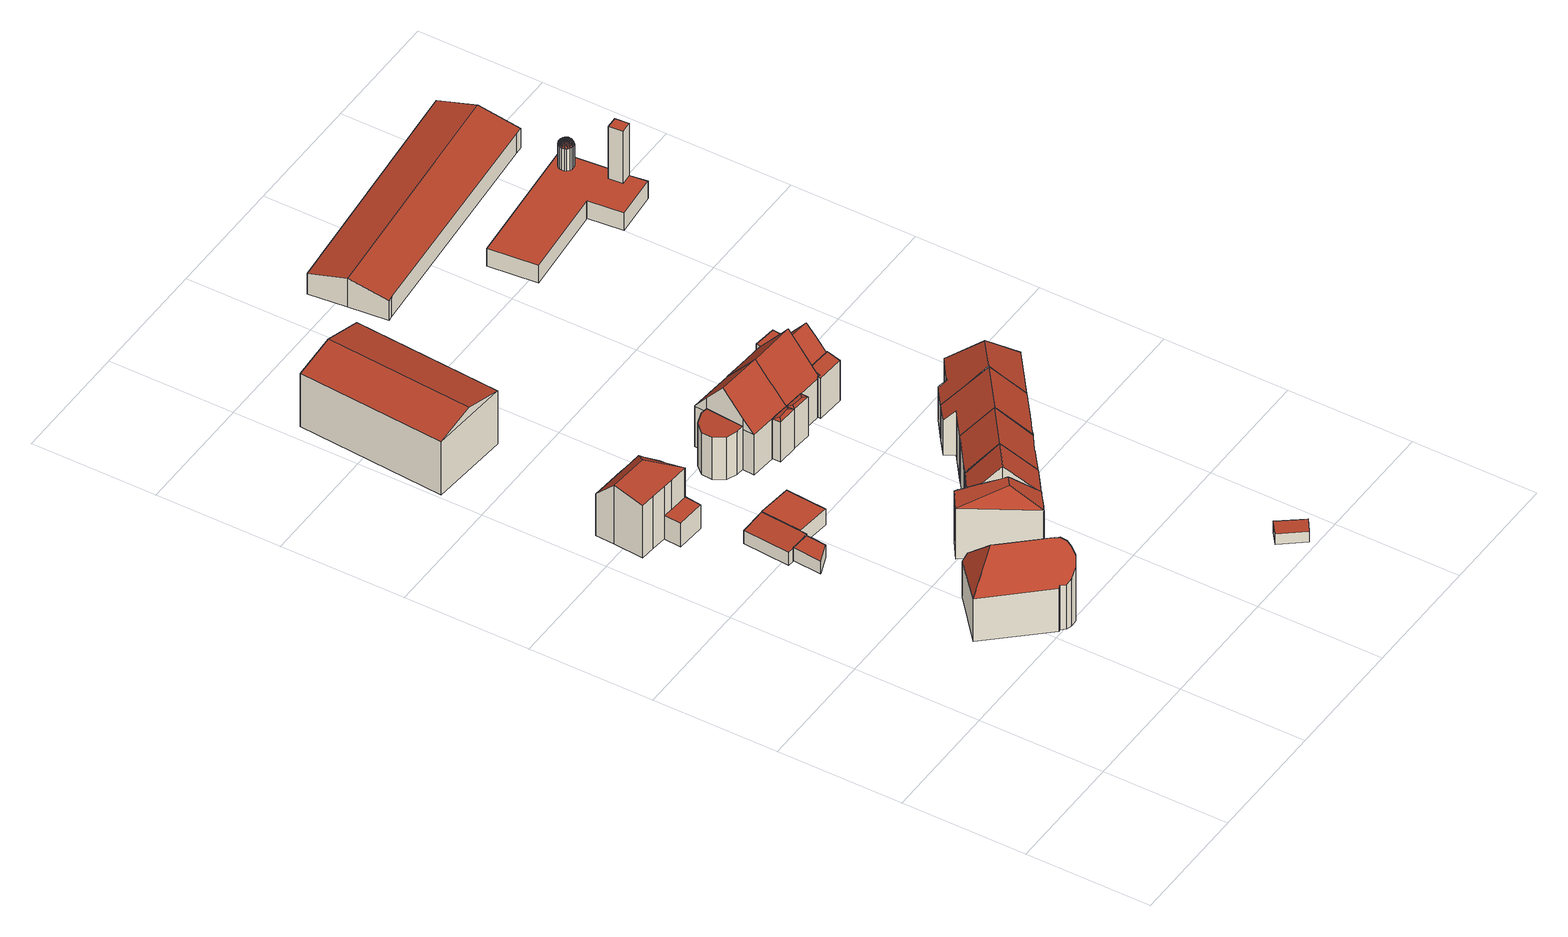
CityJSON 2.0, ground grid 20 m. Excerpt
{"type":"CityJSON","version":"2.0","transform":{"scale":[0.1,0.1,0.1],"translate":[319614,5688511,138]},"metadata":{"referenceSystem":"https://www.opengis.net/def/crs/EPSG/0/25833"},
"CityObjects":{
"building1":{"type":"Building","attributes":{"Dachtyp_tdc":"tdcFreeFormRoof","Gemeindeschluessel":14713000,"Dachneigung":47.95,"QualitaetDacherkennung":48,"Geometrietyp2DReferenz":"3000","function":"31001_9998","roofType":"5000","measuredHeight":13.02},"geometry":[{"type":"MultiSurface","lod":"2","boundaries":[[[0,1,2,3]],[[1,4,5,2]],[[4,6,7,5]],[[6,8,9,7]],[[8,10,11,9]],[[10,12,13,11]],[[12,14,15,13]],[[14,16,17,15]],[[16,18,19,17]],[[18,20,21,19]],[[20,22,23,21]],[[22,24,25,23]],[[24,26,27,25]],[[26,28,29,27]],[[28,30,31,29]],[[30,32,33,31]],[[32,34,35,33]],[[34,36,37,35]],[[36,38,39,37]],[[38,40,41,39]],[[40,42,43,41]],[[42,0,3,43]],[[44,45,24,22]],[[1,44,22,20,18,16,14,12,10,8,6,4]],[[40,38,36,34,32,30,28,26,45,44,1,0,42]],[[26,24,45]],[[3,2,5,7,9,11,13,15,17,19,21,23,25,27,29,31,33,35,37,39,41,43]]],"semantics":{"surfaces":[{"type":"WallSurface"},{"type":"RoofSurface"},{"type":"GroundSurface"}],"values":[0,0,0,0,0,0,0,0,0,0,0,0,0,0,0,0,0,0,0,0,0,0,1,1,1,0,2]}}]},
"building2":{"type":"Building","attributes":{"Dachtyp_tdc":"tdcPolyFlatRoof","Gemeindeschluessel":14713000,"Dachneigung":0,"QualitaetDacherkennung":87,"Geometrietyp2DReferenz":"3000","function":"31001_9998","roofType":"1000","measuredHeight":2.32},"geometry":[{"type":"MultiSurface","lod":"2","boundaries":[[[46,47,48,49]],[[47,50,51,48]],[[50,52,53,51]],[[52,54,55,53]],[[54,46,49,55]],[[54,52,50,47,46]],[[49,48,51,53,55]]],"semantics":{"surfaces":[{"type":"WallSurface"},{"type":"RoofSurface"},{"type":"GroundSurface"}],"values":[0,0,0,0,0,1,2]}}]},
"building3":{"type":"Building","attributes":{"Dachtyp_tdc":"tdcHipAndGableRoof","Gemeindeschluessel":14713000,"Dachneigung":13.49,"QualitaetDacherkennung":42,"Geometrietyp2DReferenz":"3000","function":"31001_9998","roofType":"5000","measuredHeight":10.74},"geometry":[{"type":"MultiSurface","lod":"2","boundaries":[[[56,57,58,59]],[[57,60,61,58]],[[60,62,63,61]],[[62,64,65,63]],[[64,66,67,65]],[[66,68,69,67]],[[68,70,71,69]],[[70,72,73,71]],[[72,74,75,73]],[[74,76,77,75]],[[76,78,79,77]],[[78,80,81,79]],[[80,82,83,81]],[[82,84,85,83]],[[84,56,59,85]],[[80,78,76,74,72,86]],[[72,70,68,66,64,62,86]],[[62,60,57,56,84,82,80,86]],[[59,58,61,63,65,67,69,71,73,75,77,79,81,83,85]]],"semantics":{"surfaces":[{"type":"WallSurface"},{"type":"RoofSurface"},{"type":"GroundSurface"}],"values":[0,0,0,0,0,0,0,0,0,0,0,0,0,0,0,1,1,1,2]}}]},
"building4":{"type":"Building","attributes":{"Dachtyp_tdc":"tdcPolyFlatRoof","Gemeindeschluessel":14713000,"Dachneigung":0,"QualitaetDacherkennung":57,"Geometrietyp2DReferenz":"3000","function":"31001_9998","roofType":"1000","measuredHeight":4.24},"geometry":[{"type":"MultiSurface","lod":"2","boundaries":[[[87,88,59,89]],[[88,90,85,59]],[[90,91,83,85]],[[91,92,81,83]],[[92,93,94,81]],[[93,87,89,94]],[[93,92,91,90,88,87]],[[89,59,85,83,81,94]]],"semantics":{"surfaces":[{"type":"WallSurface"},{"type":"RoofSurface"},{"type":"GroundSurface"}],"values":[0,0,0,0,0,0,1,2]}}]},
"building5":{"type":"Building","attributes":{"Dachtyp_tdc":"tdcPolyFlatRoof","Gemeindeschluessel":14713000,"Dachneigung":6.95,"QualitaetDacherkennung":88,"Geometrietyp2DReferenz":"3000","function":"31001_9998","roofType":"2100","measuredHeight":2.72},"geometry":[{"type":"MultiSurface","lod":"2","boundaries":[[[95,96,97,98]],[[96,99,100,97]],[[99,101,102,100]],[[101,103,104,102]],[[103,105,106,104]],[[105,107,108,106]],[[107,95,98,108]],[[107,105,103,101,99,96,95]],[[98,97,100,102,104,106,108]]],"semantics":{"surfaces":[{"type":"WallSurface"},{"type":"RoofSurface"},{"type":"GroundSurface"}],"values":[0,0,0,0,0,0,0,1,2]}}]},
"building6":{"type":"Building","attributes":{"Dachtyp_tdc":"tdcPolyFlatRoof","Gemeindeschluessel":14713000,"Dachneigung":0,"QualitaetDacherkennung":88,"Geometrietyp2DReferenz":"3000","function":"31001_9998","roofType":"1000","measuredHeight":2.84},"geometry":[{"type":"MultiSurface","lod":"2","boundaries":[[[109,110,111,112]],[[110,113,102,111]],[[113,114,100,102]],[[114,109,112,100]],[[114,113,110,109]],[[112,111,102,100]]],"semantics":{"surfaces":[{"type":"WallSurface"},{"type":"RoofSurface"},{"type":"GroundSurface"}],"values":[0,0,0,0,1,2]}}]},
"building7":{"type":"Building","attributes":{"Dachtyp_tdc":"tdcPolyFlatRoof","Gemeindeschluessel":14713000,"Dachneigung":4.91,"QualitaetDacherkennung":74,"Geometrietyp2DReferenz":"3000","function":"31001_9998","roofType":"2100","measuredHeight":3.68},"geometry":[{"type":"MultiSurface","lod":"2","boundaries":[[[115,116,75,77]],[[116,117,118,75]],[[117,119,120,118]],[[119,121,122,120]],[[121,115,77,122]],[[121,119,117,116,115]],[[77,75,118,120,122]]],"semantics":{"surfaces":[{"type":"WallSurface"},{"type":"RoofSurface"},{"type":"GroundSurface"}],"values":[0,0,0,0,0,1,2]}}]},
"building8":{"type":"Building","attributes":{"Dachtyp_tdc":"tdcGableRoof","Gemeindeschluessel":14713000,"Dachneigung":14.44,"QualitaetDacherkennung":92,"Geometrietyp2DReferenz":"3000","function":"31001_2000","roofType":"3100","measuredHeight":11.31},"geometry":[{"type":"MultiSurface","lod":"2","boundaries":[[[123,124,125,126]],[[124,127,128,125]],[[127,129,130,128]],[[129,123,126,130]],[[127,124,131]],[[123,129,132]],[[124,123,132,131]],[[129,127,131,132]],[[126,125,128,130]]],"semantics":{"surfaces":[{"type":"WallSurface"},{"type":"RoofSurface"},{"type":"GroundSurface"}],"values":[0,0,0,0,0,0,1,1,2]}}]},
"building9":{"type":"Building","attributes":{"Gemeindeschluessel":14713000,"Geometrietyp2DReferenz":"3000","function":"31001_9998","roofType":"9999"},"children":["building9-1","building9-2"]},
"building9-1":{"type":"BuildingPart","attributes":{"Dachtyp_tdc":"tdcGableRoof","Dachneigung":45.3,"QualitaetDacherkennung":67,"Geometrietyp2DReferenz":"3000","roofType":"3100","measuredHeight":12.94},"parents":["building9"],"geometry":[{"type":"MultiSurface","lod":"2","boundaries":[[[133,134,135,136]],[[134,137,138,135]],[[137,139,140,138]],[[139,141,142,140]],[[141,143,144,142]],[[143,145,146,144]],[[139,137,134,133,147,148]],[[148,149,145,143,141,139]],[[146,150,151,136,135,138,140,142,144]],[[152,153,149,148]],[[151,150,153,152]],[[150,146,145,149,153]],[[147,152,148]],[[151,152,147,133,136]]],"semantics":{"surfaces":[{"type":"WallSurface"},{"type":"RoofSurface"},{"type":"GroundSurface"},{"type":"ClosureSurface"}],"values":[0,0,0,0,0,0,1,1,2,0,3,3,0,3]}}]},
"building9-2":{"type":"BuildingPart","attributes":{"Dachtyp_tdc":"tdcHipAndGableRoof","Dachneigung":12.98,"QualitaetDacherkennung":28,"Geometrietyp2DReferenz":"3000","roofType":"5000","measuredHeight":10.92},"parents":["building9"],"geometry":[{"type":"MultiSurface","lod":"2","boundaries":[[[154,155,136,156]],[[155,133,136]],[[157,158,159,146,145]],[[158,160,161,159]],[[160,162,163,161]],[[162,164,165,163]],[[164,166,167,165]],[[166,168,169,167]],[[168,170,171,169]],[[170,172,173,171]],[[172,154,156,173]],[[168,166,174]],[[166,164,162,160,158,157,149,153,174]],[[153,152,147,155,154,172,170,168,174]],[[156,136,151,150,146,159,161,163,165,167,169,171,173]],[[147,133,155]],[[150,151,152,153]],[[151,136,133,147,152]],[[157,145,149]],[[150,153,149,145,146]]],"semantics":{"surfaces":[{"type":"WallSurface"},{"type":"RoofSurface"},{"type":"GroundSurface"},{"type":"ClosureSurface"}],"values":[0,0,0,0,0,0,0,0,0,0,0,1,1,1,2,0,3,3,0,3]}}]},
"building10":{"type":"Building","attributes":{"Dachtyp_tdc":"tdcPolyFlatRoof","Gemeindeschluessel":14713000,"Dachneigung":4.68,"QualitaetDacherkennung":66,"Geometrietyp2DReferenz":"3000","function":"31001_9998","roofType":"2100","measuredHeight":7.88},"geometry":[{"type":"MultiSurface","lod":"2","boundaries":[[[175,176,177,178]],[[176,179,180,177]],[[179,181,182,180]],[[181,183,184,182]],[[183,185,186,184]],[[185,187,188,186]],[[187,189,190,188]],[[189,175,178,190]],[[189,187,185,183,181,179,176,175]],[[178,177,180,182,184,186,188,190]]],"semantics":{"surfaces":[{"type":"WallSurface"},{"type":"RoofSurface"},{"type":"GroundSurface"}],"values":[0,0,0,0,0,0,0,0,1,2]}}]},
"building11":{"type":"Building","attributes":{"Dachtyp_tdc":"tdcFreeFormRoof","Gemeindeschluessel":14713000,"Dachneigung":46.26,"QualitaetDacherkennung":69,"Geometrietyp2DReferenz":"3000","function":"31001_9998","roofType":"5000","measuredHeight":12.77},"geometry":[{"type":"MultiSurface","lod":"2","boundaries":[[[191,192,193,194]],[[192,195,196,193]],[[195,197,198,196]],[[197,199,200,198]],[[199,201,202,200]],[[201,203,204,202]],[[203,205,206,204]],[[205,207,208,206]],[[207,209,210,208]],[[209,211,212,210]],[[211,191,194,212]],[[209,207,205,203,201,199,197,213,139]],[[214,215,216,139,213,217]],[[192,214,217,195]],[[195,217,213,197]],[[209,139,216,211]],[[211,216,215,191]],[[191,215,214,192]],[[194,193,196,198,200,202,204,206,208,210,212]]],"semantics":{"surfaces":[{"type":"WallSurface"},{"type":"RoofSurface"},{"type":"GroundSurface"}],"values":[0,0,0,0,0,0,0,0,0,0,0,1,1,0,0,0,0,0,2]}}]},
"building12":{"type":"Building","attributes":{"Dachtyp_tdc":"tdcFreeFormRoof","Gemeindeschluessel":14713000,"Dachneigung":20.67,"QualitaetDacherkennung":20,"Geometrietyp2DReferenz":"3000","function":"31001_9998","roofType":"5000","measuredHeight":7.38},"geometry":[{"type":"MultiSurface","lod":"2","boundaries":[[[218,219,220,221]],[[219,222,223,220]],[[222,224,225,223]],[[224,226,227,225]],[[226,218,221,227]],[[224,222,228,229,226]],[[228,222,219]],[[229,228,219,218]],[[229,218,226]],[[221,220,223,225,227]]],"semantics":{"surfaces":[{"type":"WallSurface"},{"type":"RoofSurface"},{"type":"GroundSurface"}],"values":[0,0,0,0,0,1,1,1,1,2]}}]},
"building13":{"type":"Building","attributes":{"Dachtyp_tdc":"tdcGableRoof","Gemeindeschluessel":14713000,"Dachneigung":48.47,"QualitaetDacherkennung":87,"Geometrietyp2DReferenz":"3000","function":"31001_9998","roofType":"3100","measuredHeight":13.13},"geometry":[{"type":"MultiSurface","lod":"2","boundaries":[[[224,222,230,231]],[[222,232,233,230]],[[232,234,190,233]],[[234,235,188,190]],[[235,236,237,188]],[[236,238,239,237]],[[238,240,241,239]],[[240,226,242,241]],[[226,224,231,242]],[[222,224,226,243,244,245,232]],[[246,247,248,244,243,249]],[[238,246,249,240]],[[240,249,243,226]],[[234,245,244,248,235]],[[235,248,247,236]],[[236,247,246,238]],[[232,245,234]],[[231,230,233,190,188,237,239,241,242]]],"semantics":{"surfaces":[{"type":"WallSurface"},{"type":"RoofSurface"},{"type":"GroundSurface"}],"values":[0,0,0,0,0,0,0,0,0,1,1,0,0,0,0,0,0,2]}}]},
"building14":{"type":"Building","attributes":{"Dachtyp_tdc":"tdcPolyFlatRoof","Gemeindeschluessel":14713000,"Dachneigung":4.25,"QualitaetDacherkennung":53,"Geometrietyp2DReferenz":"3000","function":"31001_9998","roofType":"2100","measuredHeight":2.08},"geometry":[{"type":"MultiSurface","lod":"2","boundaries":[[[250,251,252,253]],[[251,254,255,252]],[[254,256,257,255]],[[256,250,253,257]],[[256,254,251,250]],[[253,252,255,257]]],"semantics":{"surfaces":[{"type":"WallSurface"},{"type":"RoofSurface"},{"type":"GroundSurface"}],"values":[0,0,0,0,1,2]}}]},
"building15":{"type":"Building","attributes":{"Dachtyp_tdc":"tdcFreeFormRoof","Gemeindeschluessel":14713000,"Dachneigung":12.24,"QualitaetDacherkennung":27,"Geometrietyp2DReferenz":"3000","function":"31001_9998","roofType":"5000","measuredHeight":7.29},"geometry":[{"type":"MultiSurface","lod":"2","boundaries":[[[218,226,258,259]],[[226,260,261,258]],[[260,262,263,261]],[[262,218,259,263]],[[264,262,260]],[[265,264,260,226]],[[265,226,218]],[[264,265,218,262]],[[259,258,261,263]]],"semantics":{"surfaces":[{"type":"WallSurface"},{"type":"RoofSurface"},{"type":"GroundSurface"}],"values":[0,0,0,0,1,1,1,1,2]}}]},
"building16":{"type":"Building","attributes":{"Dachtyp_tdc":"tdcFreeFormRoof","Gemeindeschluessel":14713000,"Dachneigung":43.97,"QualitaetDacherkennung":68,"Geometrietyp2DReferenz":"3000","function":"31001_9998","roofType":"5000","measuredHeight":12.69},"geometry":[{"type":"MultiSurface","lod":"2","boundaries":[[[266,267,268,269]],[[267,270,271,268]],[[270,272,273,271]],[[272,274,275,273]],[[274,276,277,275]],[[276,278,279,277]],[[278,280,281,279]],[[280,282,283,281]],[[282,284,285,283]],[[284,286,198,285]],[[286,217,196,198]],[[217,287,288,196]],[[287,266,269,288]],[[278,276,274,272,289,290,286,284,282,280]],[[270,267,266,287,217,290,289]],[[217,286,290]],[[272,270,289]],[[269,268,271,273,275,277,279,281,283,285,198,196,288]]],"semantics":{"surfaces":[{"type":"WallSurface"},{"type":"RoofSurface"},{"type":"GroundSurface"}],"values":[0,0,0,0,0,0,0,0,0,0,0,0,0,1,1,0,0,2]}}]},
"building17":{"type":"Building","attributes":{"Dachtyp_tdc":"tdcFreeFormRoof","Gemeindeschluessel":14713000,"Dachneigung":49.35,"QualitaetDacherkennung":82,"Geometrietyp2DReferenz":"3000","function":"31001_9998","roofType":"5000","measuredHeight":13.07},"geometry":[{"type":"MultiSurface","lod":"2","boundaries":[[[291,292,293,294]],[[292,295,296,293]],[[295,297,298,296]],[[297,299,300,298]],[[299,301,302,300]],[[301,303,304,302]],[[303,305,306,304]],[[305,307,227,306]],[[307,291,294,227]],[[308,309,310,311,312,313]],[[301,314,308,313,315,305,303]],[[305,315,307]],[[307,315,313,312,291]],[[299,314,301]],[[297,309,308,314,299]],[[291,312,311,292]],[[292,311,310,295]],[[295,310,309,297]],[[294,293,296,298,300,302,304,306,227]]],"semantics":{"surfaces":[{"type":"WallSurface"},{"type":"RoofSurface"},{"type":"GroundSurface"}],"values":[0,0,0,0,0,0,0,0,0,1,1,0,0,0,0,0,0,0,2]}}]},
"building18":{"type":"Building","attributes":{"Dachtyp_tdc":"tdcPolyFlatRoof","Gemeindeschluessel":14713000,"Dachneigung":16.7,"QualitaetDacherkennung":83,"Geometrietyp2DReferenz":"3000","function":"31001_9998","roofType":"2100","measuredHeight":7.94},"geometry":[{"type":"MultiSurface","lod":"2","boundaries":[[[316,317,318,319]],[[317,320,321,318]],[[320,322,323,321]],[[322,324,325,323]],[[324,326,327,325]],[[326,316,319,327]],[[326,324,322,320,317,316]],[[319,318,321,323,325,327]]],"semantics":{"surfaces":[{"type":"WallSurface"},{"type":"RoofSurface"},{"type":"GroundSurface"}],"values":[0,0,0,0,0,0,1,2]}}]},
"building19":{"type":"Building","attributes":{"Dachtyp_tdc":"tdcFreeFormRoof","Gemeindeschluessel":14713000,"Dachneigung":46.15,"QualitaetDacherkennung":86,"Geometrietyp2DReferenz":"3000","function":"31001_9998","roofType":"5000","measuredHeight":11.19},"geometry":[{"type":"MultiSurface","lod":"2","boundaries":[[[328,329,330,323]],[[329,331,332,330]],[[331,333,334,332]],[[333,335,325,334]],[[335,328,323,325]],[[331,329,336,337]],[[336,338,339,340,337]],[[333,340,339,335]],[[331,337,340,333]],[[335,339,338,328]],[[328,338,336,329]],[[323,330,332,334,325]]],"semantics":{"surfaces":[{"type":"WallSurface"},{"type":"RoofSurface"},{"type":"GroundSurface"}],"values":[0,0,0,0,0,1,1,0,0,0,0,2]}}]},
"building20":{"type":"Building","attributes":{"Dachtyp_tdc":"tdcHipAndGableRoof","Gemeindeschluessel":14713000,"Dachneigung":46.34,"QualitaetDacherkennung":65,"Geometrietyp2DReferenz":"3000","function":"31001_9998","roofType":"5000","measuredHeight":12.87},"geometry":[{"type":"MultiSurface","lod":"2","boundaries":[[[341,342,271,343]],[[342,344,345,271]],[[344,346,347,345]],[[346,348,349,347]],[[348,350,351,349]],[[350,352,353,351]],[[352,354,355,353]],[[354,356,357,355]],[[356,358,359,357]],[[358,360,361,359]],[[360,362,363,361]],[[362,364,365,363]],[[364,366,273,365]],[[366,341,343,273]],[[362,360,358,356,354,367]],[[354,352,350,348,346,344,342,341,367]],[[341,366,364,362,367]],[[343,271,345,347,349,351,353,355,357,359,361,363,365,273]]],"semantics":{"surfaces":[{"type":"WallSurface"},{"type":"RoofSurface"},{"type":"GroundSurface"}],"values":[0,0,0,0,0,0,0,0,0,0,0,0,0,0,1,1,1,2]}}]},
"building21":{"type":"Building","attributes":{"Dachtyp_tdc":"tdcPolyFlatRoof","Gemeindeschluessel":14713000,"Dachneigung":0,"QualitaetDacherkennung":87,"Geometrietyp2DReferenz":"3000","function":"31001_9998","roofType":"1000","measuredHeight":2.66},"geometry":[{"type":"MultiSurface","lod":"2","boundaries":[[[368,369,370,371]],[[369,372,373,370]],[[372,374,375,373]],[[374,376,377,375]],[[376,368,371,377]],[[376,374,372,369,368]],[[371,370,373,375,377]]],"semantics":{"surfaces":[{"type":"WallSurface"},{"type":"RoofSurface"},{"type":"GroundSurface"}],"values":[0,0,0,0,0,1,2]}}]},
"building22":{"type":"Building","attributes":{"Dachtyp_tdc":"tdcGableRoof","Gemeindeschluessel":14713000,"Dachneigung":14.49,"QualitaetDacherkennung":88,"Geometrietyp2DReferenz":"3000","function":"31001_2000","roofType":"3100","measuredHeight":5.24},"geometry":[{"type":"MultiSurface","lod":"2","boundaries":[[[378,379,380,381]],[[382,383,384,385,386]],[[386,387,379,378,388,382]],[[380,389,390,391,392,393,394,395,381]],[[379,387,389,380]],[[387,386,390,389]],[[386,385,391,390]],[[385,384,392,391]],[[384,383,393,392]],[[383,382,394,393]],[[382,388,395,394]],[[388,378,381,395]]],"semantics":{"surfaces":[{"type":"WallSurface"},{"type":"RoofSurface"},{"type":"GroundSurface"}],"values":[0,1,1,2,0,0,0,0,0,0,0,0]}}]},
"building23":{"type":"Building","attributes":{"Gemeindeschluessel":14713000,"QualitaetDacherkennung":100,"Geometrietyp2DReferenz":"3000","function":"31001_2000","roofType":"9999"},"children":["building23-1","building23-2","building23-3"]},
"building23-1":{"type":"BuildingPart","attributes":{"Dachtyp_tdc":"tdcFreeFormRoof","Dachneigung":66.09,"QualitaetDacherkennung":100,"Geometrietyp2DReferenz":"3000","roofType":"5000","measuredHeight":4.78},"parents":["building23"],"geometry":[{"type":"MultiSurface","lod":"2","boundaries":[[[396,397,398,399]],[[397,400,401,398]],[[400,402,403,401]],[[402,404,405,403]],[[404,406,407,405]],[[406,408,409,407]],[[408,410,411,409]],[[410,412,413,411]],[[412,414,415,413]],[[414,416,417,415]],[[416,418,419,417]],[[418,420,421,419]],[[420,422,423,421]],[[422,424,425,423]],[[424,426,427,425]],[[426,428,429,427]],[[428,430,431,429]],[[430,396,399,431]],[[432,433,434]],[[432,434,435]],[[432,435,436]],[[432,436,437]],[[432,437,438]],[[432,438,439]],[[432,439,440]],[[432,440,441]],[[432,441,442]],[[432,442,443]],[[432,443,444]],[[432,444,433]],[[433,445,446,434]],[[446,447,434]],[[434,447,448,435]],[[435,448,449,436]],[[436,449,450,437]],[[437,450,451,438]],[[451,452,438]],[[452,453,438]],[[438,453,454,439]],[[439,454,455,440]],[[455,456,440]],[[456,457,440]],[[440,457,458,441]],[[441,458,459,442]],[[442,459,460,443]],[[443,460,461,444]],[[461,462,444]],[[444,462,445,433]],[[445,463,464,446]],[[446,464,465,447]],[[447,465,466,448]],[[448,466,467,449]],[[449,467,468,450]],[[450,468,469,451]],[[451,469,470,452]],[[452,470,471,453]],[[453,471,472,454]],[[454,472,473,455]],[[455,473,474,456]],[[456,474,475,457]],[[457,475,476,458]],[[458,476,477,459]],[[459,477,478,460]],[[460,478,479,461]],[[461,479,480,462]],[[462,480,463,445]],[[463,481,482,464]],[[464,482,483,465]],[[465,483,484,466]],[[466,484,485,467]],[[467,485,486,468]],[[468,486,487,469]],[[469,487,488,470]],[[470,488,489,471]],[[471,489,490,472]],[[472,490,491,473]],[[473,491,492,474]],[[474,492,493,475]],[[475,493,494,476]],[[476,494,495,477]],[[477,495,496,478]],[[478,496,497,479]],[[479,497,498,480]],[[480,498,481,463]],[[481,499,500,482]],[[482,500,501,483]],[[483,501,502,484]],[[484,502,503,485]],[[485,503,504,486]],[[486,504,505,487]],[[487,505,506,488]],[[488,506,507,489]],[[489,507,508,490]],[[490,508,509,491]],[[491,509,510,492]],[[492,510,511,493]],[[493,511,512,494]],[[494,512,513,495]],[[495,513,514,496]],[[496,514,515,497]],[[497,515,516,498]],[[498,516,499,481]],[[499,517,518,500]],[[500,518,519,501]],[[501,519,520,502]],[[502,520,521,503]],[[503,521,522,504]],[[504,522,523,505]],[[505,523,524,506]],[[506,524,525,507]],[[507,525,526,508]],[[508,526,527,509]],[[509,527,528,510]],[[510,528,529,511]],[[511,529,530,512]],[[512,530,531,513]],[[513,531,532,514]],[[514,532,533,515]],[[515,533,534,516]],[[516,534,517,499]],[[517,535,536,518]],[[518,536,537,519]],[[519,537,538,520]],[[520,538,539,521]],[[521,539,540,522]],[[522,540,541,523]],[[523,541,542,524]],[[524,542,543,525]],[[525,543,544,526]],[[526,544,545,527]],[[527,545,546,528]],[[528,546,547,529]],[[529,547,548,530]],[[530,548,549,531]],[[531,549,550,532]],[[532,550,551,533]],[[533,551,552,534]],[[534,552,535,517]],[[535,553,554,536]],[[536,554,555,537]],[[537,555,556,538]],[[538,556,557,539]],[[539,557,558,540]],[[540,558,559,541]],[[541,559,560,542]],[[542,560,561,543]],[[543,561,562,544]],[[544,562,563,545]],[[545,563,564,546]],[[546,564,565,547]],[[547,565,566,548]],[[548,566,567,549]],[[549,567,568,550]],[[550,568,569,551]],[[551,569,570,552]],[[552,570,553,535]],[[553,430,428,554]],[[554,428,426,555]],[[555,426,424,556]],[[556,424,422,557]],[[557,422,420,558]],[[558,420,418,559]],[[559,418,416,560]],[[560,416,414,561]],[[561,414,412,562]],[[562,412,410,563]],[[563,410,408,564]],[[564,408,406,565]],[[565,406,404,566]],[[566,404,402,567]],[[567,402,400,568]],[[568,400,397,569]],[[569,397,396,570]],[[570,396,430,553]],[[409,411,413,415,417,419,421,423,425,427,429,431,399,398,401,403,405,407]]],"semantics":{"surfaces":[{"type":"WallSurface"},{"type":"RoofSurface"},{"type":"ClosureSurface"}],"values":[0,0,0,0,0,0,0,0,0,0,0,0,0,0,0,0,0,0,1,1,1,1,1,1,1,1,1,1,1,1,1,1,1,1,1,1,1,1,1,1,1,1,1,1,1,1,1,1,1,1,1,1,1,1,1,1,1,1,1,1,1,1,1,1,1,1,1,1,1,1,1,1,1,1,1,1,1,1,1,1,1,1,1,1,1,1,1,1,1,1,1,1,1,1,1,1,1,1,1,1,1,1,1,1,1,1,1,1,1,1,1,1,1,1,1,1,1,1,1,1,1,1,1,1,1,1,1,1,1,1,1,1,1,1,1,1,1,1,1,1,1,1,1,1,1,1,1,1,1,1,1,1,1,1,1,1,1,1,1,1,1,1,1,1,1,1,1,1,1,1,1,1,1,1,2]}}]},
"building23-2":{"type":"BuildingPart","attributes":{"Dachtyp_tdc":"tdcPolyFlatRoof","Dachneigung":0,"QualitaetDacherkennung":100,"Geometrietyp2DReferenz":"3000","roofType":"1000","measuredHeight":9.49},"parents":["building23"],"geometry":[{"type":"MultiSurface","lod":"2","boundaries":[[[571,572,573,574]],[[572,575,576,573]],[[575,577,578,576]],[[577,571,574,578]],[[577,575,572,571]],[[578,579,580,576]],[[576,580,579,578,574,573]]],"semantics":{"surfaces":[{"type":"WallSurface"},{"type":"RoofSurface"},{"type":"GroundSurface"},{"type":"ClosureSurface"}],"values":[0,0,0,0,1,2,3]}}]},
"building23-3":{"type":"BuildingPart","attributes":{"Dachtyp_tdc":"tdcPolyFlatRoof","Dachneigung":0,"QualitaetDacherkennung":100,"Geometrietyp2DReferenz":"3000","roofType":"1000","measuredHeight":3.24},"parents":["building23"],"geometry":[{"type":"MultiSurface","lod":"2","boundaries":[[[581,576,580,582,583]],[[580,579,584,582]],[[579,578,585,586,584]],[[585,587,588,586]],[[587,589,590,588]],[[589,591,592,590]],[[591,593,594,592]],[[593,595,596,594]],[[595,581,583,596]],[[583,582,584,586,588,590,592,594,596]],[[593,591,589,587,585,578,574,573,576,581,595],[407,409,411,413,415,417,419,421,423,425,427,429,431,399,398,401,403,405]],[[407,405,403,401,398,399,431,429,427,425,423,421,419,417,415,413,411,409]],[[574,578,579,580,576,573]]],"semantics":{"surfaces":[{"type":"WallSurface"},{"type":"GroundSurface"},{"type":"RoofSurface"},{"type":"ClosureSurface"}],"values":[0,0,0,0,0,0,0,0,0,1,2,3,3]}}]}
},
"vertices":[
[273,258,101],[238,226,152],[238,226,22],[273,258,22],[243,220,152],[243,220,22],[246,211,148],[246,211,22],[245,203,141],[245,203,22],[242,195,132],[242,195,22],[232,188,119],[232,188,22],[220,187,108],[220,187,22],[211,190,103],[211,190,22],[205,197,103],[205,197,22],[202,196,100],[202,196,22],[122,285,100],[122,285,22],[193,347,86],[193,347,22],[219,317,101],[219,317,22],[224,321,94],[224,321,22],[231,323,87],[231,323,22],[237,322,82],[237,322,22],[243,318,81],[243,318,22],[246,312,82],[246,312,22],[247,306,87],[247,306,22],[245,300,93],[245,300,22],[240,295,100],[240,295,22],[179,292,152],[198,341,100],
[135,538,40],[139,585,40],[139,585,17],[135,538,17],[170,583,40],[170,583,17],[169,570,40],[169,570,17],[167,550,40],[167,550,17],
[86,760,109],[61,762,109],[61,762,14],[86,760,14],[37,764,109],[37,764,14],[41,812,121],[41,812,14],[43,843,90],[43,843,14],[77,840,90],[77,840,14],[101,838,90],[101,838,14],[111,837,90],[111,837,14],[141,835,90],[141,835,14],[140,827,92],[140,827,14],[138,800,99],[138,800,14],[137,789,101],[137,789,14],[134,756,109],[134,756,14],[133,756,109],[133,756,14],[103,758,109],[103,758,14],[106,807,121],
[84,732,57],[86,760,57],[84,732,14],[103,758,57],[133,756,57],[134,756,57],[131,729,57],[131,729,14],
[129,586,38],[135,662,38],[135,662,15],[129,586,15],[176,659,43],[176,659,15],[171,593,43],[171,593,15],[170,583,43],[170,583,15],[149,584,40],[149,584,15],[139,585,39],[139,585,15],
[231,653,44],[226,587,44],[226,587,15],[231,653,15],[171,593,44],[176,659,44],
[138,800,50],[140,827,50],[158,825,49],[158,825,14],[156,798,49],[156,798,14],[150,799,49],[150,799,14],
[7,1069,106],[25,1307,106],[25,1307,9],[7,1069,9],[155,1297,106],[155,1297,9],[137,1059,106],[137,1059,9],[89,1302,123],[71,1064,123],
[300,404,96],[315,415,96],[315,415,17],[300,404,17],[339,433,97],[339,433,17],[368,395,147],[368,395,17],[400,353,94],[400,353,17],[377,336,94],[377,336,17],[363,325,93],[363,325,17],[313,388,119],[330,367,147],[358,331,101],[335,361,17],[330,367,17],[330,367,125],[335,361,127],
[296,409,112],[300,404,114],[296,409,17],[363,325,96],[360,323,96],[360,323,17],[356,320,96],[356,320,17],[338,306,96],[338,306,17],[333,303,96],[333,303,17],[332,301,96],[332,301,17],[259,398,109],[259,398,17],[288,419,109],[288,419,17],[291,415,111],[291,415,17],[321,350,127],
[252,745,92],[235,752,91],[235,752,14],[252,745,14],[225,769,90],[225,769,14],[226,786,90],[226,786,14],[239,801,91],[239,801,14],[258,807,92],[258,807,14],[269,805,93],[269,805,14],[264,744,93],[264,744,14],
[352,443,92],[390,472,92],[390,472,19],[352,443,19],[398,478,92],[398,478,19],[459,398,92],[459,398,19],[456,396,92],[456,396,19],[435,381,92],[435,381,19],[431,377,92],[431,377,19],[424,372,92],[424,372,19],[410,361,92],[410,361,19],[400,353,92],[400,353,19],[339,433,92],[339,433,19],[427,440,147],[390,472,99],[352,443,99],[339,433,99],[398,478,99],
[336,706,87],[304,708,87],[304,708,15],[336,706,15],[304,721,87],[304,721,15],[314,721,87],[314,721,15],[336,719,87],[336,719,15],[311,714,89],[330,713,89],
[304,721,14],[314,721,14],[263,725,87],[263,725,14],[264,744,87],[269,805,87],[270,825,87],[270,825,14],[314,821,87],[314,821,14],[344,819,87],[344,819,14],[336,719,14],[340,771,145],[267,777,145],[264,744,108],[314,821,88],[270,825,88],[269,805,112],[344,819,88],
[556,16,45],[537,2,43],[537,2,24],[556,16,24],[508,39,43],[508,39,24],[527,54,45],[527,54,24],
[336,719,16],[336,706,16],[369,716,87],[369,716,16],[368,703,87],[368,703,16],[362,710,88],[342,712,88],
[439,509,99],[429,524,82],[429,524,19],[439,509,19],[455,544,82],[455,544,19],[526,450,94],[526,450,19],[525,449,94],[525,449,19],[521,446,93],[521,446,19],[499,429,93],[499,429,19],[495,426,93],[495,426,19],[477,412,93],[477,412,19],[467,405,93],[467,405,19],[459,398,93],[427,500,99],[427,500,19],[495,491,146],[428,440,146],
[344,819,85],[376,816,85],[376,816,15],[344,819,15],[419,813,85],[419,813,15],[418,798,85],[418,798,15],[413,729,85],[413,729,15],[412,712,85],[412,712,15],[408,713,85],[408,713,15],[369,716,85],[369,716,15],[336,719,85],[416,765,146],[418,798,107],[419,813,89],[376,816,89],[344,819,89],[340,770,146],[413,729,104],[336,719,86],
[408,708,89],[408,713,90],[408,713,16],[408,708,16],[412,712,90],[412,712,16],[413,729,95],[413,729,16],[454,726,95],[454,726,16],[453,705,89],[453,705,16],
[413,729,89],[418,798,89],[418,798,16],[459,794,89],[459,794,16],[456,746,89],[456,746,16],[454,726,89],[416,765,128],[457,762,128],[413,729,90],[454,726,90],[456,746,111],
[495,492,147],[455,544,79],[495,492,19],[487,568,79],[487,568,19],[488,566,82],[488,566,19],[494,558,91],[494,558,19],[498,562,91],[498,562,19],[505,567,91],[505,567,19],[530,585,91],[530,585,19],[557,551,92],[557,551,19],[566,538,92],[566,538,19],[575,526,92],[575,526,19],[594,502,93],[594,502,19],[593,501,92],[593,501,19],[526,450,92],[537,524,147],
[456,746,42],[459,794,42],[459,794,15],[456,746,15],[466,848,42],[466,848,15],[503,844,42],[503,844,15],[492,741,42],[492,741,15],
[656,1352,46],[281,1319,47],[281,1319,11],[656,1352,11],[663,1418,63],[657,1481,47],[300,1446,48],[260,1442,48],[266,1381,63],[272,1318,47],[669,1353,46],[272,1318,11],[266,1381,11],[260,1442,11],[300,1446,11],[657,1481,11],[663,1418,11],[669,1353,11],
[651,1258,83],[649,1255,83],[649,1255,43],[651,1258,43],[646,1252,83],[646,1252,43],[642,1251,83],[642,1251,43],[638,1251,83],[638,1251,43],[635,1252,83],[635,1252,43],[631,1255,83],[631,1255,43],[630,1258,83],[630,1258,43],[629,1262,83],[629,1262,43],[630,1266,83],[630,1266,43],[631,1269,83],[631,1269,43],[635,1272,83],[635,1272,43],[638,1273,83],[638,1273,43],[642,1273,83],[642,1273,43],[646,1272,83],[646,1272,43],[649,1269,83],[649,1269,43],[651,1266,83],[651,1266,43],[652,1262,83],[652,1262,43],[640,1262,91],[642,1262,91],[642,1263,91],[641,1263,91],[641,1264,91],[640,1264,91],[639,1263,91],[639,1262,91],[639,1261,91],[640,1260,91],[641,1260,91],[641,1261,91],[642,1261,91],[644,1262,91],[643,1263,91],[643,1264,91],[642,1265,91],[641,1265,91],[640,1265,91],[639,1265,91],[638,1264,91],[637,1263,91],[637,1262,91],[637,1261,91],[638,1260,91],[639,1259,91],[640,1259,91],[641,1259,91],[642,1259,91],[643,1260,91],[643,1261,91],[645,1262,90],[645,1264,90],[644,1265,90],[643,1266,90],[641,1267,90],[639,1267,90],[638,1266,90],[637,1265,90],[636,1264,90],[635,1262,90],[636,1260,90],[637,1259,90],[638,1258,90],[639,1257,90],[641,1257,90],[643,1258,90],[644,1259,90],[645,1260,90],[647,1262,89],[646,1264,89],[645,1266,89],[643,1267,89],[641,1268,89],[639,1268,89],[637,1267,89],[635,1266,89],[634,1264,89],[634,1262,89],[634,1260,89],[635,1258,89],[637,1256,89],[639,1256,89],[641,1256,89],[643,1256,89],[645,1258,89],[646,1260,89],[648,1262,88],[647,1265,88],[646,1267,88],[644,1269,88],[642,1269,88],[639,1269,88],[636,1269,88],[634,1267,88],[633,1265,88],[633,1262,88],[633,1259,88],[634,1257,88],[636,1255,88],[639,1254,88],[642,1254,88],[644,1255,88],[646,1257,88],[647,1259,88],[649,1262,87],[649,1265,87],[647,1268,87],[645,1270,87],[642,1271,87],[639,1271,87],[636,1270,87],[633,1268,87],[632,1265,87],[631,1262,87],[632,1259,87],[633,1256,87],[636,1254,87],[639,1253,87],[642,1253,87],[645,1254,87],[647,1256,87],[649,1259,87],[650,1262,86],[650,1265,86],[648,1268,86],[645,1271,86],[642,1272,86],[639,1272,86],[635,1271,86],[633,1268,86],[631,1265,86],[630,1262,86],[631,1259,86],[633,1256,86],[635,1253,86],[639,1252,86],[642,1252,86],[645,1253,86],[648,1256,86],[650,1259,86],[651,1262,84],[650,1266,84],[649,1269,84],[646,1271,84],[642,1273,84],[638,1273,84],[635,1271,84],[632,1269,84],[630,1266,84],[629,1262,84],[630,1258,84],[632,1255,84],[635,1253,84],[638,1251,84],[642,1251,84],[646,1253,84],[649,1255,84],[650,1258,84],
[650,1176,138],[648,1199,138],[648,1199,43],[650,1176,43],[667,1200,138],[667,1200,43],[669,1178,138],[669,1178,43],[668,1183,43],[667,1197,43],
[659,1285,43],[667,1197,11],[659,1285,11],[668,1183,11],[672,1150,43],[672,1150,11],[599,1143,43],[599,1143,11],[593,1199,43],[593,1199,11],[592,1199,43],[592,1199,11],[446,1185,43],[446,1185,11],[438,1264,43],[438,1264,11]
]}
